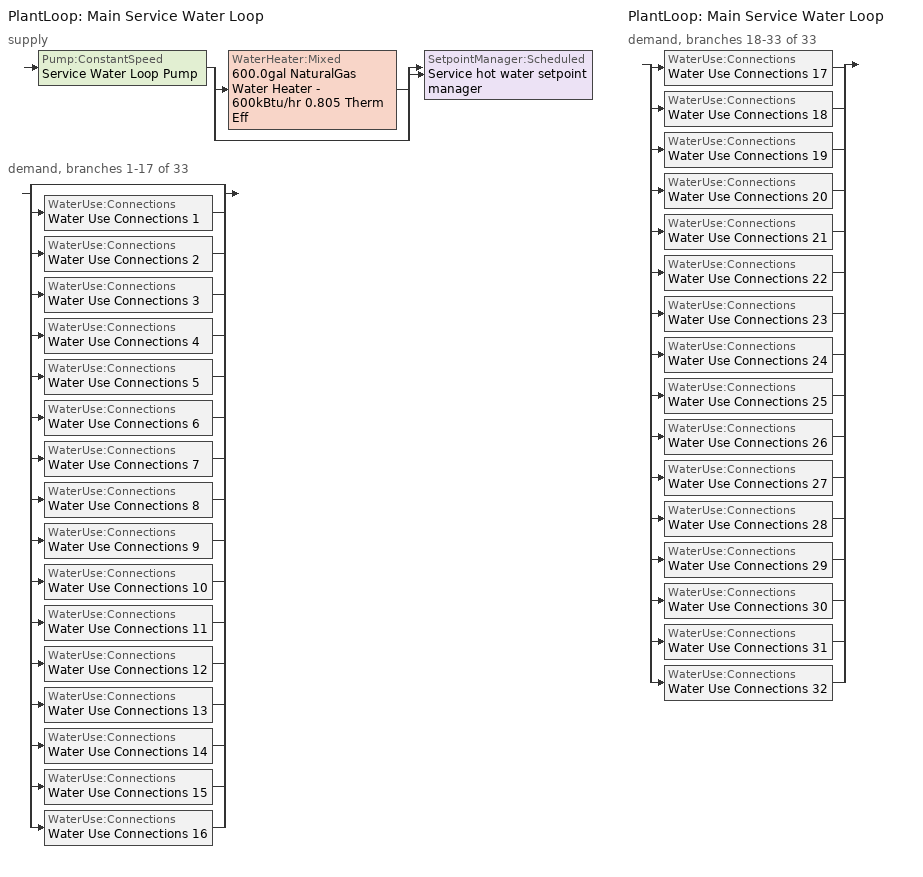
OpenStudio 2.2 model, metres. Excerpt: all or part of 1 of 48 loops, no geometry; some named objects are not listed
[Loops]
PlantLoop 'Main Service Water Loop'
 supply: Pump:ConstantSpeed 'Service Water Loop Pump' > split
  | WaterHeater:Mixed '600.0gal NaturalGas Water Heater - 600kBtu/hr 0.805 Therm Eff'
  | bypass
  join > SetpointManager:Scheduled 'Service hot water setpoint manager'
 demand, branches 1-17 of 33: split
  | bypass
  | WaterUse:Connections 'Water Use Connections 1'
  | WaterUse:Connections 'Water Use Connections 2'
  | WaterUse:Connections 'Water Use Connections 3'
  | WaterUse:Connections 'Water Use Connections 4'
  | WaterUse:Connections 'Water Use Connections 5'
  | WaterUse:Connections 'Water Use Connections 6'
  | WaterUse:Connections 'Water Use Connections 7'
  | WaterUse:Connections 'Water Use Connections 8'
  | WaterUse:Connections 'Water Use Connections 9'
  | WaterUse:Connections 'Water Use Connections 10'
  | WaterUse:Connections 'Water Use Connections 11'
  | WaterUse:Connections 'Water Use Connections 12'
  | WaterUse:Connections 'Water Use Connections 13'
  | WaterUse:Connections 'Water Use Connections 14'
  | WaterUse:Connections 'Water Use Connections 15'
  | WaterUse:Connections 'Water Use Connections 16'
PlantLoop 'Main Service Water Loop'
 demand, branches 18-33 of 33: split
  | WaterUse:Connections 'Water Use Connections 17'
  | WaterUse:Connections 'Water Use Connections 18'
  | WaterUse:Connections 'Water Use Connections 19'
  | WaterUse:Connections 'Water Use Connections 20'
  | WaterUse:Connections 'Water Use Connections 21'
  | WaterUse:Connections 'Water Use Connections 22'
  | WaterUse:Connections 'Water Use Connections 23'
  | WaterUse:Connections 'Water Use Connections 24'
  | WaterUse:Connections 'Water Use Connections 25'
  | WaterUse:Connections 'Water Use Connections 26'
  | WaterUse:Connections 'Water Use Connections 27'
  | WaterUse:Connections 'Water Use Connections 28'
  | WaterUse:Connections 'Water Use Connections 29'
  | WaterUse:Connections 'Water Use Connections 30'
  | WaterUse:Connections 'Water Use Connections 31'
  | WaterUse:Connections 'Water Use Connections 32'
[PlantLoop]
Main Service Water Loop: Glycol Concentration=0; Maximum Loop Temperature {C}=60; Minimum Loop Temperature {C}=10; Plant Loop Volume {m3}=Autocalculate; Load Distribution Scheme=Optimal
[Sizing:Plant]
Main Service Water Loop: Loop Type=Heating; Design Loop Exit Temperature {C}=60; Loop Design Temperature Difference {deltaC}=5; Sizing Option=NonCoincident; Zone Timesteps in Averaging Window=1; Coincident Sizing Factor Mode=None
[SetpointManager:Scheduled]
Service hot water setpoint manager: Control Variable=Temperature; Schedule=Service Water Loop Temp - 140F
[Pump:ConstantSpeed]
Service Water Loop Pump: Rated Flow Rate {m3/s}=autosize; Rated Pump Head {Pa}=34026; Rated Power Consumption {W}=autosize; Motor Efficiency=0.7; Fraction of Motor Inefficiencies to Fluid Stream=0; Pump Control Type=Intermittent
[WaterHeater:Mixed]
600.0gal NaturalGas Water Heater - 600kBtu/hr 0.805 Therm Eff: Tank Volume {m3}=2.27125; Setpoint Temperature Schedule=Service Water Loop Temp - 140F; Deadband Temperature Difference {deltaC}=2; Maximum Temperature Limit {C}=82.2222; Heater Control Type=Cycle; Heater Maximum Capacity {W}=175843; Heater Fuel Type=NaturalGas; Heater Thermal Efficiency=0.804593; Part Load Factor Curve=SWH-EFFFPLR-NECB2011; Off Cycle Parasitic Fuel Consumption Rate {W}=20; Off Cycle Parasitic Fuel Type=NaturalGas; Off Cycle Parasitic Heat Fraction to Tank=0.8; On Cycle Parasitic Fuel Type=NaturalGas; On Cycle Parasitic Heat Fraction to Tank=0; Ambient Temperature Indicator=Schedule; Ambient Temperature Schedule=Water Heater Ambient Temp Schedule - 70F; Off Cycle Loss Coefficient to Ambient Temperature {W/K}=20.7661; On Cycle Loss Coefficient to Ambient Temperature {W/K}=20.7661; Use Side Effectiveness=1; Source Side Effectiveness=1; Use Side Design Flow Rate {m3/s}=autosize; Source Side Design Flow Rate {m3/s}=autosize; Indirect Water Heating Recovery Time {hr}=1.5
[WaterUse:Connections]
Name | Water Use Equipment Name 1
Water Use Connections 1 | Auditorium_zn_1_flr_1 Service Water Use 0.5gal/min
Water Use Connections 2 | Aux_gym_zn_1_flr_1 Service Water Use 1.91gal/min
Water Use Connections 3 | Gym_zn_1_flr_1 Service Water Use 3.03gal/min
Water Use Connections 4 | Cafeteria_zn_1_flr_1 Service Water Use 0.48gal/min
Water Use Connections 5 | Corner_class_1_pod_1_zn_1_flr_1 Service Water Use 0.07gal/min
Water Use Connections 6 | Corner_class_1_pod_1_zn_1_flr_2 Service Water Use 0.07gal/min
Water Use Connections 7 | Corner_class_1_pod_2_zn_1_flr_1 Service Water Use 0.07gal/min
Water Use Connections 8 | Corner_class_1_pod_2_zn_1_flr_2 Service Water Use 0.07gal/min
Water Use Connections 9 | Corner_class_1_pod_3_zn_1_flr_1 Service Water Use 0.07gal/min
Water Use Connections 10 | Corner_class_1_pod_3_zn_1_flr_2 Service Water Use 0.07gal/min
Water Use Connections 11 | Corner_class_2_pod_1_zn_1_flr_1 Service Water Use 0.07gal/min
Water Use Connections 12 | Corner_class_2_pod_1_zn_1_flr_2 Service Water Use 0.07gal/min
Water Use Connections 13 | Corner_class_2_pod_2_zn_1_flr_1 Service Water Use 0.07gal/min
Water Use Connections 14 | Corner_class_2_pod_2_zn_1_flr_2 Service Water Use 0.07gal/min
Water Use Connections 15 | Corner_class_2_pod_3_zn_1_flr_1 Service Water Use 0.07gal/min
Water Use Connections 16 | Corner_class_2_pod_3_zn_1_flr_2 Service Water Use 0.07gal/min
Water Use Connections 17 | Mult_class_1_pod_1_zn_1_flr_1 Service Water Use 0.35gal/min
Water Use Connections 18 | Mult_class_1_pod_1_zn_1_flr_2 Service Water Use 0.35gal/min
Water Use Connections 19 | Mult_class_1_pod_2_zn_1_flr_1 Service Water Use 0.35gal/min
Water Use Connections 20 | Mult_class_1_pod_2_zn_1_flr_2 Service Water Use 0.35gal/min
Water Use Connections 21 | Mult_class_1_pod_3_zn_1_flr_1 Service Water Use 0.35gal/min
Water Use Connections 22 | Mult_class_1_pod_3_zn_1_flr_2 Service Water Use 0.35gal/min
Water Use Connections 23 | Mult_class_2_pod_1_zn_1_flr_1 Service Water Use 0.35gal/min
Water Use Connections 24 | Mult_class_2_pod_1_zn_1_flr_2 Service Water Use 0.35gal/min
Water Use Connections 25 | Mult_class_2_pod_2_zn_1_flr_1 Service Water Use 0.35gal/min
Water Use Connections 26 | Mult_class_2_pod_2_zn_1_flr_2 Service Water Use 0.35gal/min
Water Use Connections 27 | Mult_class_2_pod_3_zn_1_flr_1 Service Water Use 0.35gal/min
Water Use Connections 28 | Mult_class_2_pod_3_zn_1_flr_2 Service Water Use 0.35gal/min
Water Use Connections 29 | Kitchen_zn_1_flr_1 Service Water Use 0.11gal/min
Water Use Connections 30 | Library_media_center_zn_1_flr_2 Service Water Use 0.32gal/min
Water Use Connections 31 | Offices_zn_1_flr_1 Service Water Use 0.2gal/min
Water Use Connections 32 | Offices_zn_1_flr_2 Service Water Use 0.2gal/min
[WaterUse:Equipment:Definition]
Name | Peak Flow Rate {m3/s} | Target Temperature Schedule | Sensible Fraction Schedule | Latent Fraction Schedule
Auditorium_zn_1_flr_1 Service Water Use Def 0.5gal/min | 3.17504e-05 | Schedule Ruleset 5 | Schedule Ruleset 3 | Schedule Ruleset 4
Aux_gym_zn_1_flr_1 Service Water Use Def 1.91gal/min | 0.00012071 | Schedule Ruleset 8 | Schedule Ruleset 6 | Schedule Ruleset 7
Gym_zn_1_flr_1 Service Water Use Def 3.03gal/min | 0.000191125 | Schedule Ruleset 11 | Schedule Ruleset 9 | Schedule Ruleset 10
Cafeteria_zn_1_flr_1 Service Water Use Def 0.48gal/min | 3.02759e-05 | Schedule Ruleset 14 | Schedule Ruleset 12 | Schedule Ruleset 13
Corner_class_1_pod_1_zn_1_flr_1 Service Water Use Def 0.07gal/min | 4.61748e-06 | Schedule Ruleset 17 | Schedule Ruleset 15 | Schedule Ruleset 16
Corner_class_1_pod_1_zn_1_flr_2 Service Water Use Def 0.07gal/min | 4.61748e-06 | Schedule Ruleset 20 | Schedule Ruleset 18 | Schedule Ruleset 19
Corner_class_1_pod_2_zn_1_flr_1 Service Water Use Def 0.07gal/min | 4.61748e-06 | Schedule Ruleset 23 | Schedule Ruleset 21 | Schedule Ruleset 22
Corner_class_1_pod_2_zn_1_flr_2 Service Water Use Def 0.07gal/min | 4.61748e-06 | Schedule Ruleset 26 | Schedule Ruleset 24 | Schedule Ruleset 25
Corner_class_1_pod_3_zn_1_flr_1 Service Water Use Def 0.07gal/min | 4.61748e-06 | Schedule Ruleset 29 | Schedule Ruleset 27 | Schedule Ruleset 28
Corner_class_1_pod_3_zn_1_flr_2 Service Water Use Def 0.07gal/min | 4.61748e-06 | Schedule Ruleset 32 | Schedule Ruleset 30 | Schedule Ruleset 31
Corner_class_2_pod_1_zn_1_flr_1 Service Water Use Def 0.07gal/min | 4.61748e-06 | Schedule Ruleset 35 | Schedule Ruleset 33 | Schedule Ruleset 34
Corner_class_2_pod_1_zn_1_flr_2 Service Water Use Def 0.07gal/min | 4.61748e-06 | Schedule Ruleset 38 | Schedule Ruleset 36 | Schedule Ruleset 37
Corner_class_2_pod_2_zn_1_flr_1 Service Water Use Def 0.07gal/min | 4.61748e-06 | Schedule Ruleset 41 | Schedule Ruleset 39 | Schedule Ruleset 40
Corner_class_2_pod_2_zn_1_flr_2 Service Water Use Def 0.07gal/min | 4.61748e-06 | Schedule Ruleset 44 | Schedule Ruleset 42 | Schedule Ruleset 43
Corner_class_2_pod_3_zn_1_flr_1 Service Water Use Def 0.07gal/min | 4.61748e-06 | Schedule Ruleset 47 | Schedule Ruleset 45 | Schedule Ruleset 46
Corner_class_2_pod_3_zn_1_flr_2 Service Water Use Def 0.07gal/min | 4.61748e-06 | Schedule Ruleset 50 | Schedule Ruleset 48 | Schedule Ruleset 49
Mult_class_1_pod_1_zn_1_flr_1 Service Water Use Def 0.35gal/min | 2.22479e-05 | Schedule Ruleset 53 | Schedule Ruleset 51 | Schedule Ruleset 52
Mult_class_1_pod_1_zn_1_flr_2 Service Water Use Def 0.35gal/min | 2.22479e-05 | Schedule Ruleset 56 | Schedule Ruleset 54 | Schedule Ruleset 55
Mult_class_1_pod_2_zn_1_flr_1 Service Water Use Def 0.35gal/min | 2.22479e-05 | Schedule Ruleset 59 | Schedule Ruleset 57 | Schedule Ruleset 58
Mult_class_1_pod_2_zn_1_flr_2 Service Water Use Def 0.35gal/min | 2.22479e-05 | Schedule Ruleset 62 | Schedule Ruleset 60 | Schedule Ruleset 61
Mult_class_1_pod_3_zn_1_flr_1 Service Water Use Def 0.35gal/min | 2.22479e-05 | Schedule Ruleset 65 | Schedule Ruleset 63 | Schedule Ruleset 64
Mult_class_1_pod_3_zn_1_flr_2 Service Water Use Def 0.35gal/min | 2.22479e-05 | Schedule Ruleset 68 | Schedule Ruleset 66 | Schedule Ruleset 67
Mult_class_2_pod_1_zn_1_flr_1 Service Water Use Def 0.35gal/min | 2.22479e-05 | Schedule Ruleset 71 | Schedule Ruleset 69 | Schedule Ruleset 70
Mult_class_2_pod_1_zn_1_flr_2 Service Water Use Def 0.35gal/min | 2.22479e-05 | Schedule Ruleset 74 | Schedule Ruleset 72 | Schedule Ruleset 73
Mult_class_2_pod_2_zn_1_flr_1 Service Water Use Def 0.35gal/min | 2.22479e-05 | Schedule Ruleset 77 | Schedule Ruleset 75 | Schedule Ruleset 76
Mult_class_2_pod_2_zn_1_flr_2 Service Water Use Def 0.35gal/min | 2.22479e-05 | Schedule Ruleset 80 | Schedule Ruleset 78 | Schedule Ruleset 79
Mult_class_2_pod_3_zn_1_flr_1 Service Water Use Def 0.35gal/min | 2.22479e-05 | Schedule Ruleset 83 | Schedule Ruleset 81 | Schedule Ruleset 82
Mult_class_2_pod_3_zn_1_flr_2 Service Water Use Def 0.35gal/min | 2.22479e-05 | Schedule Ruleset 86 | Schedule Ruleset 84 | Schedule Ruleset 85
Kitchen_zn_1_flr_1 Service Water Use Def 0.11gal/min | 6.96588e-06 | Schedule Ruleset 89 | Schedule Ruleset 87 | Schedule Ruleset 88
Library_media_center_zn_1_flr_2 Service Water Use Def 0.32gal/min | 2.03337e-05 | Schedule Ruleset 92 | Schedule Ruleset 90 | Schedule Ruleset 91
Offices_zn_1_flr_1 Service Water Use Def 0.2gal/min | 1.2878e-05 | Schedule Ruleset 95 | Schedule Ruleset 93 | Schedule Ruleset 94
Offices_zn_1_flr_2 Service Water Use Def 0.2gal/min | 1.2878e-05 | Schedule Ruleset 98 | Schedule Ruleset 96 | Schedule Ruleset 97
[WaterUse:Equipment]
Name | Water Use Equipment Definition | Space | Flow Rate Fraction Schedule
Auditorium_zn_1_flr_1 Service Water Use 0.5gal/min | Auditorium_zn_1_flr_1 Service Water Use Def 0.5gal/min | Auditorium_ZN_1_FLR_1 | NECB-C-Service Water Heating
Aux_gym_zn_1_flr_1 Service Water Use 1.91gal/min | Aux_gym_zn_1_flr_1 Service Water Use Def 1.91gal/min | Aux_Gym_ZN_1_FLR_1 | NECB-B-Service Water Heating
Gym_zn_1_flr_1 Service Water Use 3.03gal/min | Gym_zn_1_flr_1 Service Water Use Def 3.03gal/min | Gym_ZN_1_FLR_1 | NECB-B-Service Water Heating
Cafeteria_zn_1_flr_1 Service Water Use 0.48gal/min | Cafeteria_zn_1_flr_1 Service Water Use Def 0.48gal/min | Cafeteria_ZN_1_FLR_1 | NECB-C-Service Water Heating
Corner_class_1_pod_1_zn_1_flr_1 Service Water Use 0.07gal/min | Corner_class_1_pod_1_zn_1_flr_1 Service Water Use Def 0.07gal/min | Corner_Class_1_Pod_1_ZN_1_FLR_1 | NECB-D-Service Water Heating
Corner_class_1_pod_1_zn_1_flr_2 Service Water Use 0.07gal/min | Corner_class_1_pod_1_zn_1_flr_2 Service Water Use Def 0.07gal/min | Corner_Class_1_Pod_1_ZN_1_FLR_2 | NECB-D-Service Water Heating
Corner_class_1_pod_2_zn_1_flr_1 Service Water Use 0.07gal/min | Corner_class_1_pod_2_zn_1_flr_1 Service Water Use Def 0.07gal/min | Corner_Class_1_Pod_2_ZN_1_FLR_1 | NECB-D-Service Water Heating
Corner_class_1_pod_2_zn_1_flr_2 Service Water Use 0.07gal/min | Corner_class_1_pod_2_zn_1_flr_2 Service Water Use Def 0.07gal/min | Corner_Class_1_Pod_2_ZN_1_FLR_2 | NECB-D-Service Water Heating
Corner_class_1_pod_3_zn_1_flr_1 Service Water Use 0.07gal/min | Corner_class_1_pod_3_zn_1_flr_1 Service Water Use Def 0.07gal/min | Corner_Class_1_Pod_3_ZN_1_FLR_1 | NECB-D-Service Water Heating
Corner_class_1_pod_3_zn_1_flr_2 Service Water Use 0.07gal/min | Corner_class_1_pod_3_zn_1_flr_2 Service Water Use Def 0.07gal/min | Corner_Class_1_Pod_3_ZN_1_FLR_2 | NECB-D-Service Water Heating
Corner_class_2_pod_1_zn_1_flr_1 Service Water Use 0.07gal/min | Corner_class_2_pod_1_zn_1_flr_1 Service Water Use Def 0.07gal/min | Corner_Class_2_Pod_1_ZN_1_FLR_1 | NECB-D-Service Water Heating
Corner_class_2_pod_1_zn_1_flr_2 Service Water Use 0.07gal/min | Corner_class_2_pod_1_zn_1_flr_2 Service Water Use Def 0.07gal/min | Corner_Class_2_Pod_1_ZN_1_FLR_2 | NECB-D-Service Water Heating
Corner_class_2_pod_2_zn_1_flr_1 Service Water Use 0.07gal/min | Corner_class_2_pod_2_zn_1_flr_1 Service Water Use Def 0.07gal/min | Corner_Class_2_Pod_2_ZN_1_FLR_1 | NECB-D-Service Water Heating
Corner_class_2_pod_2_zn_1_flr_2 Service Water Use 0.07gal/min | Corner_class_2_pod_2_zn_1_flr_2 Service Water Use Def 0.07gal/min | Corner_Class_2_Pod_2_ZN_1_FLR_2 | NECB-D-Service Water Heating
Corner_class_2_pod_3_zn_1_flr_1 Service Water Use 0.07gal/min | Corner_class_2_pod_3_zn_1_flr_1 Service Water Use Def 0.07gal/min | Corner_Class_2_Pod_3_ZN_1_FLR_1 | NECB-D-Service Water Heating
Corner_class_2_pod_3_zn_1_flr_2 Service Water Use 0.07gal/min | Corner_class_2_pod_3_zn_1_flr_2 Service Water Use Def 0.07gal/min | Corner_Class_2_Pod_3_ZN_1_FLR_2 | NECB-D-Service Water Heating
Mult_class_1_pod_1_zn_1_flr_1 Service Water Use 0.35gal/min | Mult_class_1_pod_1_zn_1_flr_1 Service Water Use Def 0.35gal/min | Mult_Class_1_Pod_1_ZN_1_FLR_1 | NECB-D-Service Water Heating
Mult_class_1_pod_1_zn_1_flr_2 Service Water Use 0.35gal/min | Mult_class_1_pod_1_zn_1_flr_2 Service Water Use Def 0.35gal/min | Mult_Class_1_Pod_1_ZN_1_FLR_2 | NECB-D-Service Water Heating
Mult_class_1_pod_2_zn_1_flr_1 Service Water Use 0.35gal/min | Mult_class_1_pod_2_zn_1_flr_1 Service Water Use Def 0.35gal/min | Mult_Class_1_Pod_2_ZN_1_FLR_1 | NECB-D-Service Water Heating
Mult_class_1_pod_2_zn_1_flr_2 Service Water Use 0.35gal/min | Mult_class_1_pod_2_zn_1_flr_2 Service Water Use Def 0.35gal/min | Mult_Class_1_Pod_2_ZN_1_FLR_2 | NECB-D-Service Water Heating
Mult_class_1_pod_3_zn_1_flr_1 Service Water Use 0.35gal/min | Mult_class_1_pod_3_zn_1_flr_1 Service Water Use Def 0.35gal/min | Mult_Class_1_Pod_3_ZN_1_FLR_1 | NECB-D-Service Water Heating
Mult_class_1_pod_3_zn_1_flr_2 Service Water Use 0.35gal/min | Mult_class_1_pod_3_zn_1_flr_2 Service Water Use Def 0.35gal/min | Mult_Class_1_Pod_3_ZN_1_FLR_2 | NECB-D-Service Water Heating
Mult_class_2_pod_1_zn_1_flr_1 Service Water Use 0.35gal/min | Mult_class_2_pod_1_zn_1_flr_1 Service Water Use Def 0.35gal/min | Mult_Class_2_Pod_1_ZN_1_FLR_1 | NECB-D-Service Water Heating
Mult_class_2_pod_1_zn_1_flr_2 Service Water Use 0.35gal/min | Mult_class_2_pod_1_zn_1_flr_2 Service Water Use Def 0.35gal/min | Mult_Class_2_Pod_1_ZN_1_FLR_2 | NECB-D-Service Water Heating
Mult_class_2_pod_2_zn_1_flr_1 Service Water Use 0.35gal/min | Mult_class_2_pod_2_zn_1_flr_1 Service Water Use Def 0.35gal/min | Mult_Class_2_Pod_2_ZN_1_FLR_1 | NECB-D-Service Water Heating
Mult_class_2_pod_2_zn_1_flr_2 Service Water Use 0.35gal/min | Mult_class_2_pod_2_zn_1_flr_2 Service Water Use Def 0.35gal/min | Mult_Class_2_Pod_2_ZN_1_FLR_2 | NECB-D-Service Water Heating
Mult_class_2_pod_3_zn_1_flr_1 Service Water Use 0.35gal/min | Mult_class_2_pod_3_zn_1_flr_1 Service Water Use Def 0.35gal/min | Mult_Class_2_Pod_3_ZN_1_FLR_1 | NECB-D-Service Water Heating
Mult_class_2_pod_3_zn_1_flr_2 Service Water Use 0.35gal/min | Mult_class_2_pod_3_zn_1_flr_2 Service Water Use Def 0.35gal/min | Mult_Class_2_Pod_3_ZN_1_FLR_2 | NECB-D-Service Water Heating
Kitchen_zn_1_flr_1 Service Water Use 0.11gal/min | Kitchen_zn_1_flr_1 Service Water Use Def 0.11gal/min | Kitchen_ZN_1_FLR_1 | NECB-B-Service Water Heating
Library_media_center_zn_1_flr_2 Service Water Use 0.32gal/min | Library_media_center_zn_1_flr_2 Service Water Use Def 0.32gal/min | LIBRARY_MEDIA_CENTER_ZN_1_FLR_2 | NECB-C-Service Water Heating
Offices_zn_1_flr_1 Service Water Use 0.2gal/min | Offices_zn_1_flr_1 Service Water Use Def 0.2gal/min | Offices_ZN_1_FLR_1 | NECB-A-Service Water Heating
Offices_zn_1_flr_2 Service Water Use 0.2gal/min | Offices_zn_1_flr_2 Service Water Use Def 0.2gal/min | Offices_ZN_1_FLR_2 | NECB-A-Service Water Heating
[Schedule:Ruleset]
Name | Default Day Schedule
Service Water Loop Temp - 140F | Service Water Loop Temp - 140F Default
Water Heater Ambient Temp Schedule - 70F | Water Heater Ambient Temp Schedule - 70F Default
Schedule Ruleset 3 | Schedule Day 5
Schedule Ruleset 4 | Schedule Day 6
Schedule Ruleset 5 | Schedule Day 7
NECB-C-Service Water Heating | NECB-C-Service Water Heating Default
Schedule Ruleset 6 | Schedule Day 8
Schedule Ruleset 7 | Schedule Day 9
Schedule Ruleset 8 | Schedule Day 10
NECB-B-Service Water Heating | NECB-B-Service Water Heating Default
Schedule Ruleset 9 | Schedule Day 11
Schedule Ruleset 10 | Schedule Day 12
Schedule Ruleset 11 | Schedule Day 13
Schedule Ruleset 12 | Schedule Day 14
Schedule Ruleset 13 | Schedule Day 15
Schedule Ruleset 14 | Schedule Day 16
Schedule Ruleset 15 | Schedule Day 17
Schedule Ruleset 16 | Schedule Day 18
Schedule Ruleset 17 | Schedule Day 19
NECB-D-Service Water Heating | NECB-D-Service Water Heating Default
Schedule Ruleset 18 | Schedule Day 20
Schedule Ruleset 19 | Schedule Day 21
Schedule Ruleset 20 | Schedule Day 22
Schedule Ruleset 21 | Schedule Day 23
Schedule Ruleset 22 | Schedule Day 24
Schedule Ruleset 23 | Schedule Day 25
Schedule Ruleset 24 | Schedule Day 26
Schedule Ruleset 25 | Schedule Day 27
Schedule Ruleset 26 | Schedule Day 28
Schedule Ruleset 27 | Schedule Day 29
Schedule Ruleset 28 | Schedule Day 30
Schedule Ruleset 29 | Schedule Day 31
Schedule Ruleset 30 | Schedule Day 32
Schedule Ruleset 31 | Schedule Day 33
Schedule Ruleset 32 | Schedule Day 34
Schedule Ruleset 33 | Schedule Day 35
Schedule Ruleset 34 | Schedule Day 36
Schedule Ruleset 35 | Schedule Day 37
Schedule Ruleset 36 | Schedule Day 38
Schedule Ruleset 37 | Schedule Day 39
Schedule Ruleset 38 | Schedule Day 40
Schedule Ruleset 39 | Schedule Day 41
Schedule Ruleset 40 | Schedule Day 42
Schedule Ruleset 41 | Schedule Day 43
Schedule Ruleset 42 | Schedule Day 44
Schedule Ruleset 43 | Schedule Day 45
Schedule Ruleset 44 | Schedule Day 46
Schedule Ruleset 45 | Schedule Day 47
Schedule Ruleset 46 | Schedule Day 48
Schedule Ruleset 47 | Schedule Day 49
Schedule Ruleset 48 | Schedule Day 50
Schedule Ruleset 49 | Schedule Day 51
Schedule Ruleset 50 | Schedule Day 52
Schedule Ruleset 51 | Schedule Day 53
Schedule Ruleset 52 | Schedule Day 54
Schedule Ruleset 53 | Schedule Day 55
Schedule Ruleset 54 | Schedule Day 56
Schedule Ruleset 55 | Schedule Day 57
Schedule Ruleset 56 | Schedule Day 58
Schedule Ruleset 57 | Schedule Day 59
Schedule Ruleset 58 | Schedule Day 60
Schedule Ruleset 59 | Schedule Day 61
Schedule Ruleset 60 | Schedule Day 62
Schedule Ruleset 61 | Schedule Day 63
Schedule Ruleset 62 | Schedule Day 64
Schedule Ruleset 63 | Schedule Day 65
Schedule Ruleset 64 | Schedule Day 66
Schedule Ruleset 65 | Schedule Day 67
Schedule Ruleset 66 | Schedule Day 68
Schedule Ruleset 67 | Schedule Day 69
Schedule Ruleset 68 | Schedule Day 70
Schedule Ruleset 69 | Schedule Day 71
Schedule Ruleset 70 | Schedule Day 72
Schedule Ruleset 71 | Schedule Day 73
Schedule Ruleset 72 | Schedule Day 74
Schedule Ruleset 73 | Schedule Day 75
Schedule Ruleset 74 | Schedule Day 76
Schedule Ruleset 75 | Schedule Day 77
Schedule Ruleset 76 | Schedule Day 78
Schedule Ruleset 77 | Schedule Day 79
Schedule Ruleset 78 | Schedule Day 80
Schedule Ruleset 79 | Schedule Day 81
Schedule Ruleset 80 | Schedule Day 82
Schedule Ruleset 81 | Schedule Day 83
Schedule Ruleset 82 | Schedule Day 84
Schedule Ruleset 83 | Schedule Day 85
Schedule Ruleset 84 | Schedule Day 86
Schedule Ruleset 85 | Schedule Day 87
Schedule Ruleset 86 | Schedule Day 88
Schedule Ruleset 87 | Schedule Day 89
Schedule Ruleset 88 | Schedule Day 90
Schedule Ruleset 89 | Schedule Day 91
Schedule Ruleset 90 | Schedule Day 92
Schedule Ruleset 91 | Schedule Day 93
Schedule Ruleset 92 | Schedule Day 94
Schedule Ruleset 93 | Schedule Day 95
Schedule Ruleset 94 | Schedule Day 96
Schedule Ruleset 95 | Schedule Day 97
NECB-A-Service Water Heating | NECB-A-Service Water Heating Default
Schedule Ruleset 96 | Schedule Day 98
Schedule Ruleset 97 | Schedule Day 99
Schedule Ruleset 98 | Schedule Day 100
[Schedule:Day]
Service Water Loop Temp - 140F Default; Schedule Day 7; Schedule Day 10; Schedule Day 13; Schedule Day 16; Schedule Day 19; Schedule Day 22; Schedule Day 25; Schedule Day 28; Schedule Day 31; Schedule Day 34; Schedule Day 37; Schedule Day 40; Schedule Day 43; Schedule Day 46; Schedule Day 49; Schedule Day 52; Schedule Day 55; Schedule Day 58; Schedule Day 61; Schedule Day 64; Schedule Day 67; Schedule Day 70; Schedule Day 73; Schedule Day 76; Schedule Day 79; Schedule Day 82; Schedule Day 85; Schedule Day 88; Schedule Day 91; Schedule Day 94; Schedule Day 97; Schedule Day 100: 24, 0, 60
Water Heater Ambient Temp Schedule - 70F Default: 24, 0, 21.1111
Schedule Day 5; Schedule Day 8; Schedule Day 11; Schedule Day 14; Schedule Day 17; Schedule Day 20; Schedule Day 23; Schedule Day 26; Schedule Day 29; Schedule Day 32; Schedule Day 35; Schedule Day 38; Schedule Day 41; Schedule Day 44; Schedule Day 47; Schedule Day 50; Schedule Day 53; Schedule Day 56; Schedule Day 59; Schedule Day 62; Schedule Day 65; Schedule Day 68; Schedule Day 71; Schedule Day 74; Schedule Day 77; Schedule Day 80; Schedule Day 83; Schedule Day 86; Schedule Day 89; Schedule Day 92; Schedule Day 95; Schedule Day 98: 24, 0, 0.2
Schedule Day 6; Schedule Day 9; Schedule Day 12; Schedule Day 15; Schedule Day 18; NECB-D-Service Water Heating Sat Day; NECB-D-Service Water Heating Sun|Hol Day; Schedule Day 21; Schedule Day 24; Schedule Day 27; Schedule Day 30; Schedule Day 33; Schedule Day 36; Schedule Day 39; Schedule Day 42; Schedule Day 45; Schedule Day 48; Schedule Day 51; Schedule Day 54; Schedule Day 57; Schedule Day 60; Schedule Day 63; Schedule Day 66; Schedule Day 69; Schedule Day 72; Schedule Day 75; Schedule Day 78; Schedule Day 81; Schedule Day 84; Schedule Day 87; Schedule Day 90; Schedule Day 93; Schedule Day 96; NECB-A-Service Water Heating Sat Day; NECB-A-Service Water Heating Sun|Hol Day; Schedule Day 99: 24, 0, 0.05
NECB-C-Service Water Heating Default; NECB-C-Service Water Heating Default|Wkdy Day: 8, 0, 0.05, 9, 0, 0.1, 10, 0, 0.2, 11, 0, 0.3, 12, 0, 0.4, 16, 0, 0.8, 17, 0, 0.6, 18, 0, 0.4, 19, 0, 0.3, 21, 0, 0.2, 24, 0, 0.05
NECB-C-Service Water Heating Sat Day: 8, 0, 0.05, 9, 0, 0.1, 10, 0, 0.2, 11, 0, 0.3, 12, 0, 0.5, 16, 0, 0.9, 17, 0, 0.7, 18, 0, 0.5, 19, 0, 0.3, 21, 0, 0.2, 24, 0, 0.05
NECB-C-Service Water Heating Sun|Hol Day: 10, 0, 0.05, 11, 0, 0.1, 12, 0, 0.2, 13, 0, 0.4, 15, 0, 0.8, 16, 0, 0.6, 17, 0, 0.4, 18, 0, 0.3, 19, 0, 0.2, 24, 0, 0.05
NECB-B-Service Water Heating Default; NECB-B-Service Water Heating Default|Wkdy Day: 1, 0, 0.6, 2, 0, 0.5, 9, 0, 0.05, 11, 0, 0.7, 12, 0, 0.4, 13, 0, 0.5, 15, 0, 0.6, 16, 0, 0.4, 18, 0, 0.3, 19, 0, 0.4, 20, 0, 0.5, 22, 0, 0.8, 24, 0, 0.9
NECB-B-Service Water Heating Sat Day: 1, 0, 0.7, 2, 0, 0.6, 9, 0, 0.05, 11, 0, 0.7, 12, 0, 0.4, 13, 0, 0.5, 15, 0, 0.6, 16, 0, 0.4, 18, 0, 0.3, 19, 0, 0.4, 20, 0, 0.5, 22, 0, 0.8, 24, 0, 0.9
NECB-B-Service Water Heating Sun|Hol Day: 1, 0, 0.5, 2, 0, 0.6, 9, 0, 0.05, 11, 0, 0.7, 12, 0, 0.4, 13, 0, 0.5, 15, 0, 0.6, 16, 0, 0.4, 18, 0, 0.3, 19, 0, 0.4, 20, 0, 0.5, 22, 0, 0.8, 24, 0, 0.5
NECB-D-Service Water Heating Default; NECB-D-Service Water Heating Default|Wkdy Day: 8, 0, 0.05, 10, 0, 0.5, 16, 0, 0.9, 17, 0, 0.7, 18, 0, 0.3, 21, 0, 0.5, 22, 0, 0.3, 24, 0, 0.05
NECB-A-Service Water Heating Default; NECB-A-Service Water Heating Default|Wkdy Day: 7, 0, 0.05, 8, 0, 0.1, 10, 0, 0.5, 16, 0, 0.9, 17, 0, 0.7, 18, 0, 0.5, 19, 0, 0.3, 22, 0, 0.2, 24, 0, 0.05
[Schedule:Rule] Date Specification Type=DateRange; Start Month=1; Start Day=1; End Month=12; End Day=31
Name | Schedule Ruleset | Rule Order | Day Schedule | Apply Monday | Apply Tuesday | Apply Wednesday | Apply Thursday | Apply Friday | Apply Saturday | Apply Sunday
Schedule Rule 62 | NECB-C-Service Water Heating | 2 | NECB-C-Service Water Heating Default|Wkdy Day | Yes | Yes | Yes | Yes | Yes
Schedule Rule 63 | NECB-C-Service Water Heating | 1 | NECB-C-Service Water Heating Sat Day |  |  |  |  |  | Yes
Schedule Rule 64 | NECB-C-Service Water Heating | 0 | NECB-C-Service Water Heating Sun|Hol Day |  |  |  |  |  |  | Yes
Schedule Rule 65 | NECB-B-Service Water Heating | 2 | NECB-B-Service Water Heating Default|Wkdy Day | Yes | Yes | Yes | Yes | Yes
Schedule Rule 66 | NECB-B-Service Water Heating | 1 | NECB-B-Service Water Heating Sat Day |  |  |  |  |  | Yes
Schedule Rule 67 | NECB-B-Service Water Heating | 0 | NECB-B-Service Water Heating Sun|Hol Day |  |  |  |  |  |  | Yes
Schedule Rule 68 | NECB-D-Service Water Heating | 2 | NECB-D-Service Water Heating Default|Wkdy Day | Yes | Yes | Yes | Yes | Yes
Schedule Rule 69 | NECB-D-Service Water Heating | 1 | NECB-D-Service Water Heating Sat Day |  |  |  |  |  | Yes
Schedule Rule 70 | NECB-D-Service Water Heating | 0 | NECB-D-Service Water Heating Sun|Hol Day |  |  |  |  |  |  | Yes
Schedule Rule 71 | NECB-A-Service Water Heating | 2 | NECB-A-Service Water Heating Default|Wkdy Day | Yes | Yes | Yes | Yes | Yes
Schedule Rule 72 | NECB-A-Service Water Heating | 1 | NECB-A-Service Water Heating Sat Day |  |  |  |  |  | Yes
Schedule Rule 73 | NECB-A-Service Water Heating | 0 | NECB-A-Service Water Heating Sun|Hol Day |  |  |  |  |  |  | Yes
[Curve:Cubic]
SWH-EFFFPLR-NECB2011: Coefficient1 Constant=0.7576; Coefficient2 x=1.0071; Coefficient3 x**2=-1.4443; Coefficient4 x**3=0.6844; Minimum Value of x=0; Maximum Value of x=1
